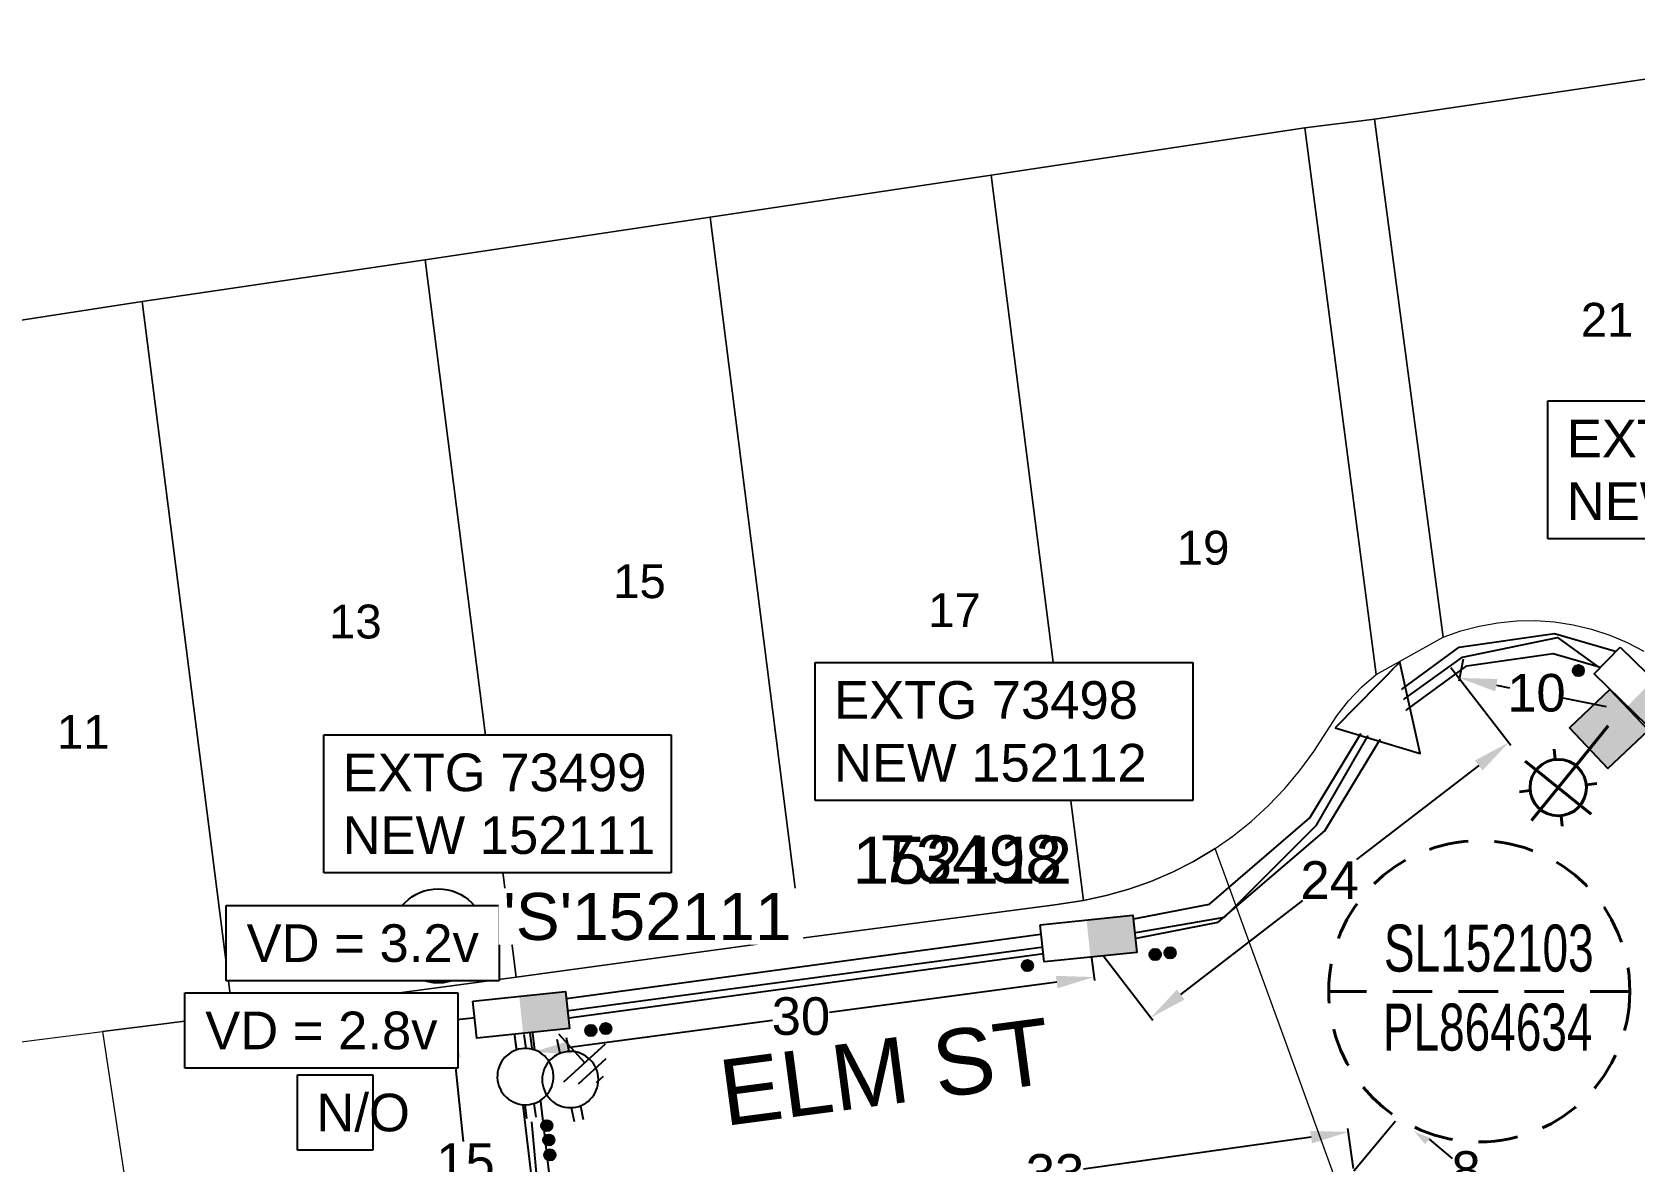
# Model space of a CAD drawing. Header units: metres. Extents: x 298156 to 298818, y 6171580 to 6172425.
# Drawn here: x 298424.7 to 298509.9, y 6172200.3 to 6172260.3 of the extents above; entities that cross this region are included whole.
import ezdxf
from ezdxf.enums import TextEntityAlignment as Align

# ---------------------------------------------------------------- set-up
doc = ezdxf.new("R2010")
doc.units = ezdxf.units.M
doc.linetypes.add('Dash', pattern=[5, 3, -2])
doc.layers.get('0').update_dxf_attribs({"color": 6})
doc.layers.add('Cadastre Land Parcels_SP_EXT', color=9, linetype='Continuous', lineweight=5)
doc.layers.add('Cadastre Roads_SP_EXT', color=9, linetype='Continuous', lineweight=5)
for name, color, linetype in [('Duct_SP_NEW', 2, 'Continuous'), ('Equip_LV_EXT', 7, 'Continuous'), ('Equip_LV_NEW', 2, 'Continuous'), ('Equip_SP_EXT', 7, 'Continuous'), ('Equip_SP_SL_EXT', 7, 'Continuous'), ('Mains_LV_NEW_T84', 2, 'Continuous'), ('Notes_Field', 180, 'Continuous'), ('Notes_HV_MISC', 7, 'Continuous'), ('Notes_LV_MISC', 7, 'Continuous'), ('NOTES_SL_EXT', 7, 'Continuous'), ('Notes_SP_LV_SL_MISC', 7, 'Continuous'), ('Notes_SP_MISC', 7, 'Continuous'), ('SupportsUG_SP_LV_EXT', 7, 'Continuous'), ('SupportsUG_SP_LV_NEW', 2, 'Continuous'), ('SupportsUG_SP_LV_SL_EXT', 7, 'Continuous'), ('UG_Details_SP_MISC', 7, 'Continuous')]:
    doc.layers.add(name, color=color, linetype=linetype)
doc.layers.add('Features_HIDE', color=1, linetype='Continuous', plot=False)
doc.layers.get('0').off()
doc.layers.get('Features_HIDE').off()
doc.styles.add('COLUMN_LABEL', font='arial.ttf')
doc.styles.add('iecARIAL', font='arial.ttf', dxfattribs={"height": 2})
doc.styles.add('POLE_LABEL', font='arial.ttf')
doc.styles.get("Standard").update_dxf_attribs({"font": 'arial.ttf'})
doc.linetypes.add('Cable New UG', pattern='A,7,-0.25,["x",Standard,S=2,R=0,X=0.2,Y=-0.8],-2.1', length=9.35)
doc.dimstyles.new('Copy of Standard', dxfattribs={"dimtxt": 2, "dimasz": 2, "dimexe": 0.18, "dimexo": 0.0625, "dimgap": 0.09, "dimtad": 0, "dimtih": 1, "dimtoh": 1, "dimdec": 0, "dimzin": 0, "dimdsep": 46, "dimtxsty": 'Standard', "dimcen": 0.09, "dimadec": 0, "dimazin": 0, "dimtfac": 1, "dimtdec": 0, "dimtofl": 0, "dimtmove": 0, "dimatfit": 3, "dimfxl": 1, "dimtolj": 1, "dimtzin": 0, "dimarcsym": 0})

# ---------------------------------------------------------------- blocks, each defined once
blk = doc.blocks.new('COLUMN_EXT')
blk.add_hatch(color=256).paths.add_polyline_path([(-1.485, 1.485), (-1.485, -1.485), (1.485, -1.485), (1.485, 1.485)])
blk.add_lwpolyline([(-1.485, -1.485), (1.485, -1.485), (1.485, 1.485), (-1.485, 1.485)], close=True)
for tag, height, style, flags, p in [('ASSET_NUM', 2.5, 'COLUMN_LABEL', 8, (2, 2)), ('STRUCTURE_PLANT_NUMBER', 0.2, 'POLE_LABEL', 9, (1.813, 0.031)), ('STREET_CODE', 0.2, 'COLUMN_LABEL', 9, (1.813, -0.2))]:
    blk.add_attdef(tag, text='', height=height, dxfattribs=dict(style=style, flags=flags)).set_placement(p, align=Align.MIDDLE_LEFT)
at = {"flags": 9}
for tag, p in [('OWNED_BY', (1.813, -0.6)), ('STATE', (1.813, -0.8)), ('COLUMN_TYPE', (1.813, -0.4)), ('STREETNAME', (1.813, -1.6)), ('SUBURB', (1.813, -1.8)), ('USAGE', (1.813, -1)), ('LEGEND', (1.813, -1.2)), ('LOCATION', (1.813, -1.4)), ('NOTES', (1.813, -2))]:
    blk.add_attdef(tag, text='', height=0.2, dxfattribs=at).set_placement(p, align=Align.MIDDLE_LEFT)
at = {"flags": 1}
blk.add_attdef('Z', (1.813, -2.351), '', height=0.2, dxfattribs=at)
blk = doc.blocks.new('PILLAR_EXT')
blk.add_hatch(color=256).paths.add_polyline_path([(-2.475, 0.99), (-2.475, -0.99), (2.475, -0.99), (2.475, 0.99)])
blk.add_lwpolyline([(-2.475, -0.99), (2.475, -0.99), (2.475, 0.99), (-2.475, 0.99)], close=True)
at = {"style": 'iecARIAL', "flags": 8}
blk.add_attdef('ASSET_NUM', (1.5, 3.5), '', height=2.5, dxfattribs=at)
for tag, p, flags in [('OWNED_BY', (0, -0.2), 9), ('STATE', (0, -0.4), 9), ('SUPPORT_TYPE', (0, -0.6), 9), ('USAGE', (0, -0.8), 9), ('LEGEND', (0, -1), 9), ('STREETNAME', (0, -1.8), 9), ('LOCATION', (0, -1.2), 9), ('NOTES', (0, -1.4), 9), ('PARENT', (0, -1.6), 9), ('SUBURB', (0, -2), 1)]:
    blk.add_attdef(tag, p, '', height=0.2, dxfattribs=dict(flags=flags))
blk = doc.blocks.new('SL_LANTERN_EXT')
at = {"lineweight": 40}
for p, q in [((0, 1.968), (0, 6.468)), ((-1.459, 5.676), (-1.061, 5.278)), ((1.458, 5.676), (1.06, 5.278)), ((-2.25, 4.218), (2.25, 4.218)), ((-1.459, 2.759), (-1.061, 3.157)), ((0, 0), (0, 2.721)), ((1.458, 2.759), (1.06, 3.157))]:
    blk.add_line(p, q, dxfattribs=at)
blk.add_circle((0, 4.218), 1.5, dxfattribs=at)
at = {"style": 'iecARIAL', "flags": 8}
blk.add_attdef('ASSET_NUM', (1.5, 1.5), '', height=2.5, dxfattribs=at)
for tag, p, height, flags in [('CONSTRUCTED_VOLTAGE', (0.981, -0.653), 0.2, 9), ('CONTROL_TYPE', (0.981, -0.853), 0.2, 9), ('LANTERN_PURPOSE', (0.981, -1.053), 0.2, 9), ('LNUMBER', (2.181, -3.253), 2.5, 8), ('OPERATING_VOLTAGE', (0.981, -1.653), 0.2, 9), ('ORIENTATION', (0.981, -1.853), 0.2, 9), ('LANTERN_TYPE', (0.981, -1.253), 0.2, 9), ('NO_PHASES', (0.981, -1.453), 0.2, 9), ('OWNED_BY', (0.981, -2.053), 0.2, 9), ('STATE', (0.981, -2.253), 0.2, 9), ('CEXIST', (0.981, -2.653), 0.2, 9), ('USAGE', (0.981, -2.453), 0.2, 9), ('CNEW', (0.981, -2.853), 0.2, 9), ('CNUMBER', (0.981, -3.053), 0.2, 9), ('CREMOVE', (0.981, -3.253), 0.2, 9), ('CREPLACE', (0.981, -3.453), 0.2, 9), ('LKINGHEIGHT', (0.981, -3.653), 0.2, 9), ('LBRACKET', (0.981, -3.853), 0.2, 9), ('LBRACKETVOCAB', (0.981, -4.053), 0.2, 9), ('LCATEGORY', (0.981, -4.253), 0.2, 9), ('LCHARGE1', (0.981, -4.453), 0.2, 9), ('LCHARGE1PERCENT', (0.981, -4.653), 0.2, 9), ('LCHARGE2', (0.981, -4.853), 0.2, 9), ('LCHARGE2PERCENT', (0.981, -5.053), 0.2, 9), ('LCHARGE3', (0.981, -5.253), 0.2, 9), ('LCHARGE3PERCENT', (0.981, -5.453), 0.2, 9), ('LEXIST', (0.981, -5.653), 0.2, 9), ('LLAMP', (0.981, -5.853), 0.2, 9), ('LLAMPVOCAB', (0.981, -6.053), 0.2, 9), ('LMAST', (0.981, -6.253), 0.2, 9), ('LMASTVOCAB', (0.981, -6.453), 0.2, 9), ('LNEW', (0.981, -6.653), 0.2, 9), ('LANTNUMBER', (0.981, -6.853), 0.2, 9), ('LOUTREACH', (0.981, -7.253), 0.2, 9), ('LOUTREACHVOCAB', (0.981, -7.453), 0.2, 9), ('LRATECODE', (0.981, -7.653), 0.2, 9), ('LREMOVE', (0.981, -7.853), 0.2, 9), ('LREPLACE', (0.981, -8.053), 0.2, 9), ('LTYPE', (0.981, -8.253), 0.2, 9), ('LTYPEVOCAB', (0.981, -8.453), 0.2, 9), ('LEGEND', (0.981, -8.653), 0.2, 9), ('STREETNAME', (0.981, -9.253), 0.2, 9), ('SUBURB', (0.981, -9.453), 0.2, 1), ('LOCATION', (0.981, -8.853), 0.2, 9), ('NOTES', (0.981, -9.053), 0.2, 9)]:
    blk.add_attdef(tag, p, '', height=height, dxfattribs=dict(flags=flags))
blk = doc.blocks.new('*D169')
at = {"layer": 'Defpoints', "color": 0, "transparency": 16777216}
for p in [(298497.44, 6172202.753), (298494.923, 6172199.746), (298501.137, 6172194.544)]:
    blk.add_point(p, dxfattribs=at)
at = {"layer": 'Notes_Field', "color": 0, "lineweight": -2, "transparency": 16777216}
for p, q in [((298494.963, 6172199.794), (298497.556, 6172202.891)), ((298498.974, 6172201.469), (298500.189, 6172200.451)), ((298502.12, 6172198.835), (298501.687, 6172199.197)), ((298501.177, 6172194.592), (298503.769, 6172197.689))]:
    blk.add_line(p, q, dxfattribs=at)
at = {"layer": 'Notes_Field', "color": 0, "transparency": 16777216}
for points in [[(298499.188, 6172201.724), (298498.76, 6172201.213), (298497.44, 6172202.753)], [(298502.334, 6172199.09), (298501.906, 6172198.579), (298503.654, 6172197.551)]]:
    blk.add_solid(points, dxfattribs=at)
at = {"layer": 'Notes_Field', "color": 0, "transparency": 16777216, "insert": (298500.938, 6172199.824), "char_height": 2, "attachment_point": 5}
blk.add_mtext('\\A1;8', dxfattribs=at)
blk = doc.blocks.new('*D170')
at = {"layer": 'Defpoints', "color": 0, "transparency": 16777216}
for p in [(298494.962, 6172199.863), (298462.483, 6172197.334), (298462.764, 6172195.336)]:
    blk.add_point(p, dxfattribs=at)
at = {"layer": 'Notes_Field', "color": 0, "lineweight": -2, "transparency": 16777216}
for p, q in [((298492.701, 6172201.583), (298480.612, 6172199.883)), ((298494.954, 6172199.925), (298494.656, 6172202.04)), ((298464.464, 6172197.613), (298477.569, 6172199.455)), ((298462.756, 6172195.398), (298462.458, 6172197.512))]:
    blk.add_line(p, q, dxfattribs=at)
at = {"layer": 'Notes_Field', "color": 0, "transparency": 16777216}
for points in [[(298492.654, 6172201.913), (298492.747, 6172201.253), (298494.681, 6172201.862)], [(298464.417, 6172197.943), (298464.51, 6172197.283), (298462.483, 6172197.334)]]:
    blk.add_solid(points, dxfattribs=at)
at = {"layer": 'Notes_Field', "color": 0, "transparency": 16777216, "insert": (298479.09, 6172199.669), "char_height": 2, "attachment_point": 5}
blk.add_mtext('\\A1;33', dxfattribs=at)
blk = doc.blocks.new('*D172')
at = {"layer": 'Defpoints', "color": 0, "transparency": 16777216}
for p in [(298446.959, 6172207.781), (298451.237, 6172208.236), (298452.8, 6172193.538)]:
    blk.add_point(p, dxfattribs=at)
at = {"layer": 'Notes_Field', "color": 0, "lineweight": -2, "transparency": 16777216}
for p, q in [((298451.175, 6172208.229), (298446.78, 6172207.762)), ((298447.17, 6172205.792), (298447.642, 6172201.354)), ((298448.311, 6172195.072), (298447.879, 6172199.131)), ((298452.738, 6172193.532), (298448.343, 6172193.064))]:
    blk.add_line(p, q, dxfattribs=at)
at = {"layer": 'Notes_Field', "color": 0, "transparency": 16777216}
for points in [[(298447.502, 6172205.827), (298446.839, 6172205.757), (298446.959, 6172207.781)], [(298448.642, 6172195.107), (298447.979, 6172195.037), (298448.522, 6172193.083)]]:
    blk.add_solid(points, dxfattribs=at)
at = {"layer": 'Notes_Field', "color": 0, "transparency": 16777216, "insert": (298447.76, 6172200.242), "char_height": 2, "attachment_point": 5}
blk.add_mtext('\\A1;15', dxfattribs=at)
blk = doc.blocks.new('*D173')
at = {"layer": 'Defpoints', "color": 0, "transparency": 16777216}
for p in [(298480.894, 6172212.102), (298481.163, 6172210.091), (298451.042, 6172208.102)]:
    blk.add_point(p, dxfattribs=at)
at = {"layer": 'Notes_Field', "color": 0, "lineweight": -2, "transparency": 16777216}
for p, q in [((298480.902, 6172212.04), (298481.187, 6172209.913)), ((298479.181, 6172209.826), (298467.105, 6172208.208)), ((298451.05, 6172208.04), (298451.335, 6172205.913)), ((298453.294, 6172206.357), (298464.068, 6172207.801))]:
    blk.add_line(p, q, dxfattribs=at)
at = {"layer": 'Notes_Field', "color": 0, "transparency": 16777216}
for points in [[(298479.137, 6172210.156), (298479.225, 6172209.495), (298481.163, 6172210.091)], [(298453.249, 6172206.688), (298453.338, 6172206.027), (298451.311, 6172206.092)]]:
    blk.add_solid(points, dxfattribs=at)
at = {"layer": 'Notes_Field', "color": 0, "transparency": 16777216, "insert": (298465.587, 6172208.004), "char_height": 2, "attachment_point": 5}
blk.add_mtext('\\A1;30', dxfattribs=at)
blk = doc.blocks.new('*D174')
at = {"layer": 'Defpoints', "color": 0, "transparency": 16777216}
for p in [(298500.091, 6172226.6), (298503.2, 6172222.556), (298481.076, 6172211.985)]:
    blk.add_point(p, dxfattribs=at)
at = {"layer": 'Notes_Field', "color": 0, "lineweight": -2, "transparency": 16777216}
for p, q in [((298500.129, 6172226.551), (298503.31, 6172222.414)), ((298501.614, 6172221.337), (298495.114, 6172216.341)), ((298485.771, 6172209.16), (298492.267, 6172214.153)), ((298481.115, 6172211.936), (298484.295, 6172207.798))]:
    blk.add_line(p, q, dxfattribs=at)
at = {"layer": 'Notes_Field', "color": 0, "transparency": 16777216}
for points in [[(298501.411, 6172221.602), (298501.817, 6172221.073), (298503.2, 6172222.556)], [(298485.568, 6172209.424), (298485.974, 6172208.895), (298484.185, 6172207.941)]]:
    blk.add_solid(points, dxfattribs=at)
at = {"layer": 'Notes_Field', "color": 0, "transparency": 16777216, "insert": (298493.69, 6172215.247), "char_height": 2, "attachment_point": 5}
blk.add_mtext('\\A1;24', dxfattribs=at)
blk = doc.blocks.new('*D175')
at = {"layer": 'Defpoints', "color": 0, "transparency": 16777216}
for p in [(298500.79, 6172227.04), (298510.574, 6172225.126), (298510.368, 6172224.075)]:
    blk.add_point(p, dxfattribs=at)
at = {"layer": 'Notes_Field', "color": 0, "lineweight": -2, "transparency": 16777216}
for p, q in [((298500.778, 6172226.978), (298500.55, 6172225.812)), ((298502.547, 6172225.605), (298503.25, 6172225.467)), ((298508.405, 6172224.459), (298506.099, 6172224.91)), ((298510.562, 6172225.064), (298510.333, 6172223.898))]:
    blk.add_line(p, q, dxfattribs=at)
at = {"layer": 'Notes_Field', "color": 0, "transparency": 16777216}
for points in [[(298502.611, 6172225.932), (298502.483, 6172225.278), (298500.584, 6172225.989)], [(298508.469, 6172224.786), (298508.341, 6172224.132), (298510.368, 6172224.075)]]:
    blk.add_solid(points, dxfattribs=at)
at = {"layer": 'Notes_Field', "color": 0, "transparency": 16777216, "insert": (298504.675, 6172225.188), "char_height": 2, "attachment_point": 5}
blk.add_mtext('\\A1;10', dxfattribs=at)
blk = doc.blocks.new('PILLAR_REPLACE_NEW')
for tag, flags, p in [('STREET_CODE_NUMBER', 9, (1.5, -1.6)), ('OWNED_BY', 9, (1.5, -1.8)), ('TYPE', 9, (1.5, -2.4)), ('Z', 1, (1.5, -2.6)), ('OPERATED_BY', 9, (1.5, -2)), ('MAINTAINED_BY', 9, (1.5, -2.2))]:
    blk.add_attdef(tag, text='', height=0.2, dxfattribs=dict(flags=flags)).set_placement(p, align=Align.MIDDLE_LEFT)
blk.add_wipeout([(-2.475, 0.99), (2.475, 0.99), (2.475, -0.99), (-2.475, -0.99)])
blk.add_hatch(color=256).paths.add_polyline_path([(0, -0.99), (2.475, -0.99), (2.475, 0.99), (0, 0.99)])
at = {"lineweight": -3}
blk.add_lwpolyline([(-2.475, 0.99), (2.475, 0.99), (2.475, -0.99), (-2.475, -0.99)], close=True, dxfattribs=at)
for tag, height, flags, p in [('ASSET_NUM', 2.5, 8, (2, 2)), ('USAGE', 0.2, 9, (1.5, 0)), ('LEGEND', 0.2, 9, (1.5, -0.2)), ('LOCATION', 0.2, 9, (1.5, -0.4)), ('NOTES', 0.2, 9, (1.5, -0.6)), ('PARENT', 0.2, 9, (1.5, -0.8)), ('STREETNAME', 0.2, 9, (1.5, -1)), ('SUBURB', 0.2, 9, (1.5, -1.2)), ('STATE', 0.2, 9, (1.5, -1.4))]:
    blk.add_attdef(tag, text='', height=height, dxfattribs=dict(flags=flags)).set_placement(p, align=Align.MIDDLE_LEFT)
blk = doc.blocks.new('LV_UG_LINKS_OPEN_EXT')
blk.add_wipeout([(-0.249, 1.473), (-0.432, 1.43), (-0.608, 1.365), (-0.774, 1.278), (-0.928, 1.171), (-1.067, 1.045), (-1.19, 0.903), (-1.294, 0.747), (-1.377, 0.579), (-1.439, 0.402), (-1.478, 0.218), (-1.494, 0.031), (-1.486, -0.156), (-1.455, -0.341), (-1.4, -0.521), (-1.324, -0.692), (-1.227, -0.853), (-1.11, -1), (-0.976, -1.131), (-0.827, -1.244), (-0.664, -1.338), (-0.491, -1.411), (-0.311, -1.461), (-0.125, -1.489), (0.062, -1.493), (0.249, -1.473), (0.432, -1.43), (0.608, -1.365), (0.774, -1.278), (0.928, -1.171), (1.067, -1.045), (1.19, -0.903), (1.294, -0.747), (1.377, -0.579), (1.439, -0.402), (1.478, -0.218), (1.494, -0.031), (1.486, 0.156), (1.455, 0.341), (1.4, 0.521), (1.324, 0.692), (1.227, 0.853), (1.11, 1), (0.976, 1.131), (0.827, 1.244), (0.664, 1.338), (0.491, 1.411), (0.311, 1.461), (0.125, 1.489), (-0.062, 1.493)])
for p, q in [((-0.249, 1.473), (-0.249, 2.22)), ((0.249, 1.473), (0.249, 2.22)), ((-0.249, -1.473), (-0.249, -2.22)), ((0.249, -1.473), (0.249, -2.22))]:
    blk.add_line(p, q)
blk.add_lwpolyline([(0, -1.494, 1), (0, 1.494, 1)], format="xyb", close=True)
at = {"flags": 9}
for tag, p in [('ACTUAL_STATUS', (0, 0)), ('OPERATING_VOLTAGE', (0, -0.6)), ('ORIENTATION', (0, -0.8)), ('CONSTRUCTED_VOLTAGE', (0, -0.2)), ('NO_PHASES', (0, -0.4)), ('STATE', (0, -1)), ('SWITCH_TYPE', (0, -1.2)), ('USAGE', (0, -1.4)), ('NOTES', (0, -1.6))]:
    blk.add_attdef(tag, text='', height=0.2, dxfattribs=at).set_placement(p, align=Align.MIDDLE_LEFT)
at = {"flags": 1}
blk.add_attdef('Z', (0, 0), '', height=0.2, dxfattribs=at)
blk = doc.blocks.new('Earth')
for p, q in [((0, -2.044), (0, 0)), ((-1.5, -2.044), (1.5, -2.044)), ((-1, -2.644), (1, -2.644)), ((-0.25, -3.244), (0.25, -3.244))]:
    blk.add_line(p, q)
blk = doc.blocks.new('SLANTERN_NUM_EXT')
blk.add_wipeout([(-0.258, 8.205), (-0.773, 8.172), (-1.284, 8.108), (-1.791, 8.011), (-2.29, 7.883), (-2.781, 7.723), (-3.26, 7.534), (-3.727, 7.314), (-4.179, 7.066), (-4.614, 6.789), (-5.031, 6.486), (-5.429, 6.157), (-5.804, 5.804), (-6.157, 5.429), (-6.486, 5.031), (-6.789, 4.614), (-7.066, 4.179), (-7.314, 3.727), (-7.534, 3.26), (-7.723, 2.781), (-7.883, 2.29), (-8.011, 1.791), (-8.108, 1.284), (-8.172, 0.773), (-8.205, 0.258), (-8.205, -0.258), (-8.172, -0.773), (-8.108, -1.284), (-8.011, -1.791), (-7.883, -2.29), (-7.723, -2.781), (-7.534, -3.26), (-7.314, -3.727), (-7.066, -4.179), (-6.789, -4.614), (-6.486, -5.031), (-6.157, -5.429), (-5.804, -5.804), (-5.429, -6.157), (-5.031, -6.486), (-4.614, -6.789), (-4.179, -7.066), (-3.727, -7.314), (-3.26, -7.534), (-2.781, -7.723), (-2.29, -7.883), (-1.791, -8.011), (-1.284, -8.108), (-0.773, -8.172), (-0.258, -8.205), (0.258, -8.205), (0.773, -8.172), (1.284, -8.108), (1.791, -8.011), (2.29, -7.883), (2.781, -7.723), (3.26, -7.534), (3.727, -7.314), (4.179, -7.066), (4.614, -6.789), (5.031, -6.486), (5.429, -6.157), (5.804, -5.804), (6.157, -5.429), (6.486, -5.031), (6.789, -4.614), (7.066, -4.179), (7.314, -3.727), (7.534, -3.26), (7.723, -2.781), (7.883, -2.29), (8.011, -1.791), (8.108, -1.284), (8.172, -0.773), (8.205, -0.258), (8.205, 0.258), (8.172, 0.773), (8.108, 1.284), (8.011, 1.791), (7.883, 2.29), (7.723, 2.781), (7.534, 3.26), (7.314, 3.727), (7.066, 4.179), (6.789, 4.614), (6.486, 5.031), (6.157, 5.429), (5.804, 5.804), (5.429, 6.157), (5.031, 6.486), (4.614, 6.789), (4.179, 7.066), (3.727, 7.314), (3.26, 7.534), (2.781, 7.723), (2.29, 7.883), (1.791, 8.011), (1.284, 8.108), (0.773, 8.172), (0.258, 8.205)])
at = {"linetype": 'Dash', "lineweight": 40, "ltscale": 0.7}
blk.add_line((8, 0), (-8, 0), dxfattribs=at)
blk.add_circle((0, 0), 8, dxfattribs=at)
at = {"lineweight": 40, "width": 0.7}
for tag, p in [('SNUMBER', (0.505, 1.051)), ('CNUMBER', (0.444, -3.148))]:
    blk.add_attdef(tag, text='', height=2.5, dxfattribs=at).set_placement(p, align=Align.CENTER)
at = {"lineweight": 40, "flags": 1}
blk.add_attdef('Z', (0, 0), '', height=0.2, dxfattribs=at)
blk = doc.blocks.new('*U277')
for p, q in [((-0.249, 5.457), (-0.249, 6.204)), ((0.249, 5.457), (0.249, 6.204)), ((-0.249, 2.511), (-0.249, 1.764)), ((0.249, 2.511), (0.249, 1.764))]:
    blk.add_line(p, q)
blk.add_lwpolyline([(0, 2.49, 1), (0, 5.478, 1)], format="xyb", close=True)
at = {"flags": 9}
for tag, p in [('ACTUAL_STATUS', (0, 0)), ('OPERATING_VOLTAGE', (0, -0.6)), ('ORIENTATION', (0, -0.8)), ('CONSTRUCTED_VOLTAGE', (0, -0.2)), ('NO_PHASES', (0, -0.4)), ('OWNED_BY', (0, -1)), ('STATE', (0, -1.2)), ('SWITCH_TYPE', (0, -1.4)), ('USAGE', (0, -1.6)), ('LEGEND', (0, -1.8)), ('NOTES', (0, -2))]:
    blk.add_attdef(tag, text='', height=0.2, dxfattribs=at).set_placement(p, align=Align.MIDDLE_LEFT)
at = {"flags": 1}
blk.add_attdef('Z', (0, 0), '', height=0.2, dxfattribs=at)

msp = doc.modelspace()

# ---------------------------------------------------------------- hatches: boundary and pattern name
at = {"layer": 'Notes_LV_MISC'}
h = msp.add_hatch(color=2, dxfattribs=at)
h.dxf.hatch_style = 1
edge = h.paths.add_edge_path()
edge.add_arc((298506.904, 6172226.379), 0.3, 92.4253, 452.4253)
h = msp.add_hatch(color=2, dxfattribs=at)
h.dxf.hatch_style = 1
edge = h.paths.add_edge_path()
edge.add_arc((298484.413, 6172211.29), 0.3, 268.09107, 628.09107)
h = msp.add_hatch(color=2, dxfattribs=at)
h.dxf.hatch_style = 1
edge = h.paths.add_edge_path()
edge.add_arc((298485.207, 6172211.379), 0.3, 268.09107, 628.09107)
h = msp.add_hatch(color=2, dxfattribs=at)
h.dxf.hatch_style = 1
edge = h.paths.add_edge_path()
edge.add_arc((298454.423, 6172207.253), 0.3, -91.036, 268.964)
h = msp.add_hatch(color=2, dxfattribs=at)
h.dxf.hatch_style = 1
edge = h.paths.add_edge_path()
edge.add_arc((298455.215, 6172207.354), 0.3, -91.036, 268.964)
h = msp.add_hatch(color=2, dxfattribs=at)
h.dxf.hatch_style = 1
edge = h.paths.add_edge_path()
edge.add_arc((298452.186, 6172201.433), 0.3, -3.94999, 356.05001)
h = msp.add_hatch(color=2, dxfattribs=at)
h.dxf.hatch_style = 1
edge = h.paths.add_edge_path()
edge.add_arc((298452.247, 6172200.637), 0.3, -3.94999, 356.05001)

# ---------------------------------------------------------------- linework, layer by layer
at = {"layer": 'Cadastre Land Parcels_SP_EXT', "linetype": 'Continuous'}
for p, q in [((298527.486, 6172260.312), (298496.067, 6172255.688)), ((298496.067, 6172255.688), (298527.486, 6172260.312)), ((298492.376, 6172255.214), (298475.703, 6172252.71)), ((298475.703, 6172252.71), (298492.376, 6172255.214)), ((298496.067, 6172255.688), (298492.376, 6172255.214)), ((298492.376, 6172255.214), (298496.067, 6172255.688)), ((298496.151, 6172226.179), (298492.376, 6172255.214)), ((298492.376, 6172255.214), (298496.151, 6172226.179)), ((298496.067, 6172255.688), (298499.713, 6172228.151)), ((298499.713, 6172228.151), (298496.067, 6172255.688)), ((298475.703, 6172252.71), (298460.756, 6172250.472)), ((298460.756, 6172250.472), (298475.703, 6172252.71)), ((298475.703, 6172252.71), (298480.598, 6172214.16)), ((298480.598, 6172214.16), (298475.703, 6172252.71)), ((298475.703, 6172252.71), (298475.703, 6172252.71)), ((298460.756, 6172250.472), (298445.607, 6172248.2)), ((298445.607, 6172248.2), (298460.756, 6172250.472)), ((298460.756, 6172250.472), (298465.614, 6172212.155)), ((298465.614, 6172212.155), (298460.756, 6172250.472)), ((298445.607, 6172248.2), (298430.572, 6172245.987)), ((298430.572, 6172245.987), (298445.607, 6172248.2)), ((298450.46, 6172210.083), (298445.607, 6172248.2)), ((298445.607, 6172248.2), (298450.46, 6172210.083)), ((298430.572, 6172245.987), (298415.474, 6172243.685)), ((298415.474, 6172243.685), (298430.572, 6172245.987)), ((298435.389, 6172208.069), (298430.572, 6172245.987)), ((298430.572, 6172245.987), (298435.389, 6172208.069)), ((298501.635, 6172228.746), (298502.626, 6172228.923)), ((298502.626, 6172228.923), (298503.627, 6172229.019)), ((298503.627, 6172229.019), (298504.634, 6172229.033)), ((298504.634, 6172229.033), (298505.638, 6172228.963)), ((298505.638, 6172228.963), (298506.633, 6172228.812)), ((298506.633, 6172228.812), (298507.611, 6172228.579)), ((298496.151, 6172226.179), (298499.713, 6172228.151)), ((298499.713, 6172228.151), (298500.662, 6172228.488)), ((298499.713, 6172228.151), (298499.713, 6172228.151)), ((298500.662, 6172228.488), (298501.635, 6172228.746)), ((298507.611, 6172228.579), (298508.569, 6172228.268)), ((298508.569, 6172228.268), (298509.498, 6172227.878)), ((298509.498, 6172227.878), (298510.391, 6172227.414)), ((298494.689, 6172224.775), (298495.388, 6172225.511)), ((298495.388, 6172225.511), (298496.151, 6172226.179)), ((298496.151, 6172226.179), (298496.151, 6172226.179)), ((298494.062, 6172223.977), (298494.689, 6172224.775)), ((298493.511, 6172223.126), (298494.062, 6172223.977)), ((298492.843, 6172222.072), (298493.511, 6172223.126)), ((298492.107, 6172221.063), (298492.843, 6172222.072)), ((298491.305, 6172220.106), (298492.107, 6172221.063)), ((298490.441, 6172219.205), (298491.305, 6172220.106)), ((298489.518, 6172218.363), (298490.441, 6172219.205)), ((298488.542, 6172217.585), (298489.518, 6172218.363)), ((298487.516, 6172216.874), (298487.598, 6172216.93)), ((298487.598, 6172216.93), (298488.542, 6172217.585)), ((298485.332, 6172215.664), (298486.445, 6172216.233)), ((298486.445, 6172216.233), (298487.516, 6172216.874)), ((298484.186, 6172215.172), (298485.332, 6172215.664)), ((298480.598, 6172214.16), (298481.806, 6172214.422)), ((298481.806, 6172214.422), (298483.009, 6172214.757)), ((298483.009, 6172214.757), (298484.186, 6172215.172)), ((298465.614, 6172212.155), (298479.088, 6172213.937)), ((298479.088, 6172213.937), (298480.598, 6172214.16)), ((298450.46, 6172210.083), (298465.614, 6172212.155)), ((298465.614, 6172212.155), (298465.614, 6172212.155)), ((298435.389, 6172208.069), (298450.46, 6172210.083)), ((298450.46, 6172210.083), (298450.46, 6172210.083)), ((298428.475, 6172207.198), (298435.389, 6172208.069)), ((298435.389, 6172208.069), (298435.389, 6172208.069)), ((298420.315, 6172206.168), (298428.475, 6172207.198))]:
    msp.add_line(p, q, dxfattribs=at)
at = {"layer": 'Cadastre Roads_SP_EXT', "linetype": 'Continuous'}
for p, q in [((298487.598, 6172216.93), (298487.516, 6172216.874)), ((298491.266, 6172206.863), (298487.598, 6172216.93)), ((298486.445, 6172216.233), (298485.332, 6172215.664)), ((298487.516, 6172216.874), (298486.445, 6172216.233)), ((298485.332, 6172215.664), (298484.186, 6172215.172)), ((298481.806, 6172214.422), (298480.598, 6172214.16)), ((298483.009, 6172214.757), (298481.806, 6172214.422)), ((298484.186, 6172215.172), (298483.009, 6172214.757)), ((298479.088, 6172213.937), (298465.614, 6172212.155)), ((298480.598, 6172214.16), (298479.088, 6172213.937)), ((298465.614, 6172212.155), (298450.46, 6172210.083)), ((298450.46, 6172210.083), (298435.389, 6172208.069)), ((298435.389, 6172208.069), (298428.475, 6172207.198)), ((298428.475, 6172207.198), (298429.846, 6172198.064)), ((298494.764, 6172197.261), (298491.266, 6172206.863))]:
    msp.add_line(p, q, dxfattribs=at)
at = {"layer": 'Duct_SP_NEW'}
for p, q in [((298500.578, 6172227.619), (298505.638, 6172228.351)), ((298505.638, 6172228.351), (298509.047, 6172227.363)), ((298496.18, 6172224.407), (298500.578, 6172227.619)), ((298500.983, 6172226.627), (298505.564, 6172227.29)), ((298505.564, 6172227.29), (298508.757, 6172226.364)), ((298509.047, 6172227.363), (298508.902, 6172226.864)), ((298496.962, 6172223.691), (298500.983, 6172226.627)), ((298508.757, 6172226.364), (298508.902, 6172226.864)), ((298492.636, 6172218.546), (298496.18, 6172224.407)), ((298493.439, 6172217.866), (298496.962, 6172223.691)), ((298487.3, 6172213.968), (298492.636, 6172218.546)), ((298487.769, 6172213), (298493.439, 6172217.866)), ((298480.802, 6172212.704), (298487.3, 6172213.968)), ((298450.893, 6172208.654), (298480.802, 6172212.704)), ((298480.972, 6172211.678), (298487.769, 6172213)), ((298451.032, 6172207.624), (298480.972, 6172211.678)), ((298450.893, 6172208.654), (298450.962, 6172208.139)), ((298451.032, 6172207.624), (298450.962, 6172208.139))]:
    msp.add_line(p, q, dxfattribs=at)
at = {"layer": 'Mains_LV_NEW_T84', "color": 2, "linetype": 'Cable New UG', "flags": 128}
for points in [[(298450.732, 6172207.979), (298480.728, 6172212.007), (298488.105, 6172213.282), (298492.99, 6172218.17), (298496.289, 6172223.883), (298500.755, 6172227.091), (298505.8, 6172228.133), (298510.063, 6172225.062), (298510.063, 6172225.062), (298513.279, 6172221.745), (298513.567, 6172216.04), (298514.198, 6172200.781), (298514.198, 6172200.781), (298514.198, 6172200.781), (298518.519, 6172167.216), (298523.027, 6172132.044), (298528.418, 6172097.135), (298531.784, 6172063.691), (298535.909, 6172031.761), (298540.26, 6171997.641), (298544.257, 6171966.302), (298544.271, 6171966.196)], [(298528.061, 6171980.542), (298523.759, 6172008.78), (298520.411, 6172040.8), (298516.378, 6172072.331), (298512.466, 6172103.413), (298508.49, 6172135.002), (298503.918, 6172166.553), (298500.697, 6172194.665), (298494.521, 6172199.503), (298462.555, 6172194.999), (298452.128, 6172193.032), (298451.28, 6172202.389)]]:
    msp.add_lwpolyline(points, dxfattribs=at)
at = {"layer": 'Notes_LV_MISC'}
for centre in [(298506.904, 6172226.379), (298484.413, 6172211.29), (298485.207, 6172211.379), (298454.423, 6172207.253), (298455.215, 6172207.354), (298452.186, 6172201.433), (298452.247, 6172200.637)]:
    msp.add_circle(centre, 0.3, dxfattribs=at)
at = {"layer": 'Notes_SP_MISC', "linetype": 'Continuous', "flags": 128}
msp.add_lwpolyline([(298493.986, 6172223.333), (298498.5, 6172221.975), (298497.414, 6172226.833), (298493.986, 6172223.333)], dxfattribs=at)
at = {"layer": 'Notes_SP_MISC'}
msp.add_circle((298446.313, 6172212.28), 2.5, dxfattribs=at)
at = {"layer": 'UG_Details_SP_MISC'}
for p, q in [((298450.247, 6172208.055), (298450.724, 6172208.111)), ((298450.247, 6172208.055), (298451.965, 6172193.374)), ((298451.201, 6172208.167), (298450.724, 6172208.111)), ((298451.201, 6172208.167), (298452.918, 6172193.485))]:
    msp.add_line(p, q, dxfattribs=at)

# ---------------------------------------------------------------- block references
at = {"layer": 'Equip_SP_SL_EXT', "rotation": 141.0268838117715}
msp.add_blockref('SL_LANTERN_EXT', (298508.488, 6172223.437), dxfattribs=at)
at = {"layer": 'Features_HIDE'}
ref = msp.add_blockref('PILLAR_EXT', (298510.193, 6172225.185), dxfattribs=dict(at, rotation=315.4128339102619))
ref.add_attrib('ASSET_NUM', '121078', dxfattribs={"layer": 'SupportsUG_SP_LV_EXT', "height": 2.5, "style": 'iecARIAL'}).set_placement((298514.603, 6172228.929), align=Align.MIDDLE_LEFT)
ref = msp.add_blockref('PILLAR_EXT', (298480.887, 6172212.191), dxfattribs=dict(at, rotation=187.1025368679374))
ref.add_attrib('ASSET_NUM', '73498', dxfattribs={"layer": 'SupportsUG_SP_LV_EXT', "height": 2.5, "style": 'iecARIAL'}).set_placement((298479.457, 6172216.377), align=Align.MIDDLE_RIGHT)
ref = msp.add_blockref('PILLAR_EXT', (298450.724, 6172208.111), dxfattribs=dict(at, rotation=186.4085576540796))
ref.add_attrib('ASSET_NUM', '73499', dxfattribs={"layer": 'SupportsUG_SP_LV_EXT', "height": 2.5, "style": 'iecARIAL'}).set_placement((298447.778, 6172210.413), align=Align.BOTTOM_RIGHT)
at = {"layer": 'SupportsUG_SP_LV_SL_EXT'}
ref = msp.add_blockref('COLUMN_EXT', (298508.526, 6172223.275), dxfattribs=dict(at, rotation=43.36428719505214))
ref.add_attrib('ASSET_NUM', '864634', dxfattribs={"height": 2.5, "style": 'COLUMN_LABEL'}).set_placement((298516.812, 6172226.388), align=Align.MIDDLE_LEFT)

# ---------------------------------------------------------------- texts
at = {"layer": 'Cadastre Land Parcels_SP_EXT'}
for s, p in [('21', (298507.037, 6172244.122)), ('19', (298485.563, 6172232.007)), ('15', (298455.609, 6172230.228)), ('13', (298440.507, 6172228.085)), ('17', (298472.352, 6172228.687)), ('11', (298426.045, 6172222.221))]:
    msp.add_text(s, height=1.8, dxfattribs=at).set_placement(p)
at = {"layer": 'Notes_HV_MISC'}
msp.add_text('ELM ST', height=3.5, rotation=7.50461, dxfattribs=at).set_placement((298461.537, 6172202.173))
at = {"layer": 'Notes_LV_MISC'}
msp.add_text('ELM ST', height=3.5, rotation=7.50461, dxfattribs=at).set_placement((298461.537, 6172202.173))
at = {"layer": 'Notes_LV_MISC', "insert": (298439.839, 6172203.892), "char_height": 2, "attachment_point": 1, "bg_fill": 19, "box_fill_scale": 1.5, "bg_fill_color": 256, "bg_fill_transparency": 0}
msp.add_mtext_dynamic_manual_height_columns('N/O', width=2, gutter_width=4, heights=[0], dxfattribs=at)
at = {"layer": 'NOTES_SL_EXT'}
msp.add_text('ELM ST', height=3.5, rotation=7.50461, dxfattribs=at).set_placement((298461.537, 6172202.173))
at = {"layer": 'Notes_SP_LV_SL_MISC', "insert": (298506.289, 6172239.713), "char_height": 2, "attachment_point": 1, "bg_fill": 19, "box_fill_scale": 1.5, "bg_fill_color": 256, "bg_fill_transparency": 0}
msp.add_mtext_dynamic_manual_height_columns('EXTG 121078\\PNEW 152113', width=18.95431, gutter_width=4, heights=[0], dxfattribs=at)
at = {"layer": 'Notes_SP_MISC'}
msp.add_text('ELM ST', height=3.5, rotation=7.50461, dxfattribs=at).set_placement((298461.537, 6172202.173))
at = {"layer": 'Notes_SP_MISC', "insert": (298446.378, 6172212.342), "char_height": 2.5, "attachment_point": 5}
msp.add_mtext_dynamic_manual_height_columns('C', width=2.5, gutter_width=4, heights=[0], dxfattribs=at)

# ---------------------------------------------------------------- dimensions: what is measured, and where the dimension line sits
at = {"layer": 'Notes_Field'}
for base, p1, p2, angle, picture, middle in [((298503.2, 6172222.556), (298481.076, 6172211.985), (298500.091, 6172226.6), 37.54678, '*D174', (298493.69, 6172215.247)), ((298510.368, 6172224.075), (298500.79, 6172227.04), (298510.574, 6172225.126), 348.93193, '*D175', (298504.675, 6172225.188)), ((298481.163, 6172210.091), (298451.042, 6172208.102), (298480.894, 6172212.102), 7.6317, '*D173', (298465.587, 6172208.004)), ((298446.959, 6172207.781), (298452.8, 6172193.538), (298451.237, 6172208.236), 96.07243, '*D172', (298447.76, 6172200.242)), ((298497.44, 6172202.753), (298501.137, 6172194.544), (298494.923, 6172199.746), 140.06501, '*D169', (298500.938, 6172199.824)), ((298462.483, 6172197.334), (298494.962, 6172199.863), (298462.764, 6172195.336), 188.00396, '*D170', (298479.09, 6172199.669))]:
    dim = msp.add_linear_dim(base=base, p1=p1, p2=p2, angle=angle, dimstyle='Copy of Standard', dxfattribs=at)
    dim.commit()
    dim.dimension.update_dxf_attribs({"geometry": picture, "text_midpoint": middle, "dimtype": 161})

# ---------------------------------------------------------------- next in the draw order: block references
at = {"layer": 'Equip_LV_EXT'}
msp.add_blockref('SLANTERN_NUM_EXT', (298501.639, 6172209.331), dxfattribs=at).add_auto_attribs({'SNUMBER': 'SL152103', 'CNUMBER': 'PL864634'})
at = {"layer": 'Equip_LV_NEW', "rotation": 8.09446900473387}
msp.add_blockref('LV_UG_LINKS_OPEN_EXT', (298450.944, 6172204.801), dxfattribs=at)
at = {"layer": 'SupportsUG_SP_LV_NEW'}
ref = msp.add_blockref('PILLAR_REPLACE_NEW', (298510.207, 6172225.191), dxfattribs=dict(at, rotation=315.7313512229564))
ref.add_attrib('ASSET_NUM', '152113', dxfattribs={"layer": '0', "height": 2.5}).set_placement((298514.482, 6172230.029), align=Align.MIDDLE_LEFT)
ref = msp.add_blockref('PILLAR_REPLACE_NEW', (298480.872, 6172212.136), dxfattribs=dict(at, rotation=5.88294187571108))
ref.add_attrib('ASSET_NUM', '152112', dxfattribs={"layer": '0', "height": 2.5}).set_placement((298468.337, 6172216.298), align=Align.MIDDLE_LEFT)

# ---------------------------------------------------------------- next in the draw order: texts
at = {"layer": 'Notes_LV_MISC', "insert": (298442.295, 6172211.881), "char_height": 2, "attachment_point": 5, "bg_fill": 19, "box_fill_scale": 1.5, "bg_fill_color": 256, "bg_fill_transparency": 0}
msp.add_mtext_dynamic_manual_height_columns('VD = 3.2v', width=12.5184, gutter_width=4, heights=[0], dxfattribs=at)
at = {"layer": 'Notes_SP_LV_SL_MISC', "char_height": 2, "bg_fill": 19, "box_fill_scale": 1.5, "bg_fill_color": 256, "bg_fill_transparency": 0}
for s, width, insert, attachment_point in [('EXTG 73498\\PNEW 152112', 18.07098, (298467.348, 6172225.817), 1), ('EXTG 73499\\PNEW 152111', 16.45761, (298441.225, 6172221.97), 1), ('VD = 2.8v', 12.5184, (298440.098, 6172207.241), 5)]:
    msp.add_mtext_dynamic_manual_height_columns(s, width=width, gutter_width=4, heights=[0], dxfattribs=dict(at, insert=insert, attachment_point=attachment_point))

# ---------------------------------------------------------------- next in the draw order: wipeouts: each hides what was drawn before it
msp.add_wipeout([(298497.235, 6172226.612), (298494.368, 6172223.327), (298498.165, 6172222.2)]).dxf.layer = 'Notes_SP_MISC'

# ---------------------------------------------------------------- next in the draw order: hatches: boundary and pattern name
at = {"layer": 'Notes_LV_MISC'}
h = msp.add_hatch(color=2, dxfattribs=at)
h.dxf.hatch_style = 1
edge = h.paths.add_edge_path()
edge.add_arc((298477.625, 6172210.701), 0.3, 272.4253, 632.4253)
h = msp.add_hatch(color=2, dxfattribs=at)
h.dxf.hatch_style = 1
edge = h.paths.add_edge_path()
edge.add_arc((298452.077, 6172202.195), 0.3, -3.94999, 356.05001)

# ---------------------------------------------------------------- next in the draw order: linework, layer by layer
for centre in [(298477.625, 6172210.701), (298452.077, 6172202.195)]:
    msp.add_circle(centre, 0.3, dxfattribs=at)

# ---------------------------------------------------------------- next in the draw order: block references
at = {"layer": 'Equip_SP_EXT', "rotation": 11.58079946508405}
msp.add_blockref('*U277', (298454.126, 6172200.742), dxfattribs=at)
at = {"layer": 'Notes_LV_MISC', "rotation": 42.30847618330026}
msp.add_blockref('Earth', (298452.717, 6172207.05), dxfattribs=at)

# ---------------------------------------------------------------- next in the draw order: block references
at = {"layer": 'SupportsUG_SP_LV_NEW'}
ref = msp.add_blockref('PILLAR_REPLACE_NEW', (298450.717, 6172208.087), dxfattribs=dict(at, rotation=5.88294187571108))
ref.add_attrib('ASSET_NUM', '152111', dxfattribs={"layer": '0', "height": 2.5}).set_placement((298450.591, 6172213.249), align=Align.MIDDLE_LEFT)

# ---------------------------------------------------------------- next in the draw order: texts
at = {"layer": 'Notes_SP_LV_SL_MISC', "insert": (298449.766, 6172214.562), "char_height": 2.5, "attachment_point": 1, "bg_fill": 3, "box_fill_scale": 1.1, "bg_fill_color": 256, "bg_fill_transparency": 0}
msp.add_mtext_dynamic_manual_height_columns("'S'152111", width=15.68282, gutter_width=4, heights=[0], dxfattribs=at)

doc.saveas('drawing.dxf')
